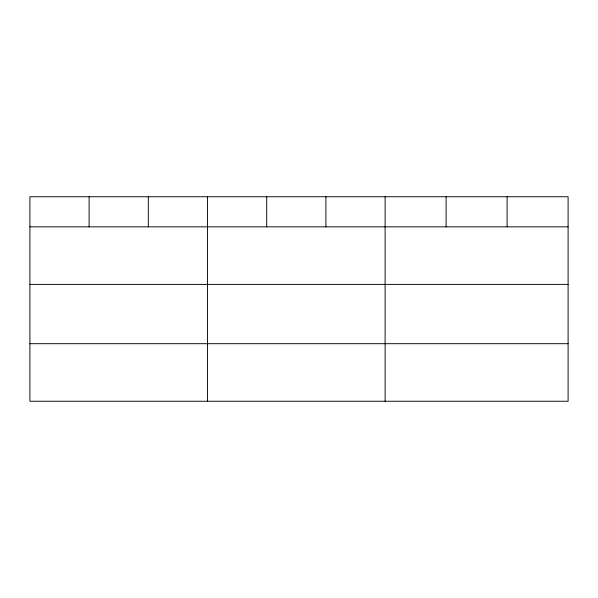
<?xml version="1.0" encoding="UTF-8"?>
<svg xmlns="http://www.w3.org/2000/svg" width="598" height="598" viewBox="0 0 598 598"><rect width="100%" height="100%" fill="white"/><g stroke="black" fill="none" stroke-linecap="round" stroke-linejoin="round"><path stroke-width="0.9" d="M568.1 284.394L568.1 196.749L29.9 196.749L29.9 401.251L568.1 401.251L568.1 284.394L29.9 284.394M29.9 226.836L568.1 226.836M29.9 343.693L568.1 343.693M507.104 196.749L507.104 226.836M446.108 196.749L446.108 226.836M385.112 196.749L385.112 401.251M325.91 196.749L325.91 226.836M266.708 196.749L266.708 226.836M207.506 196.749L207.506 401.251M148.304 196.749L148.304 226.836M89.102 196.749L89.102 226.836"/></g></svg>
